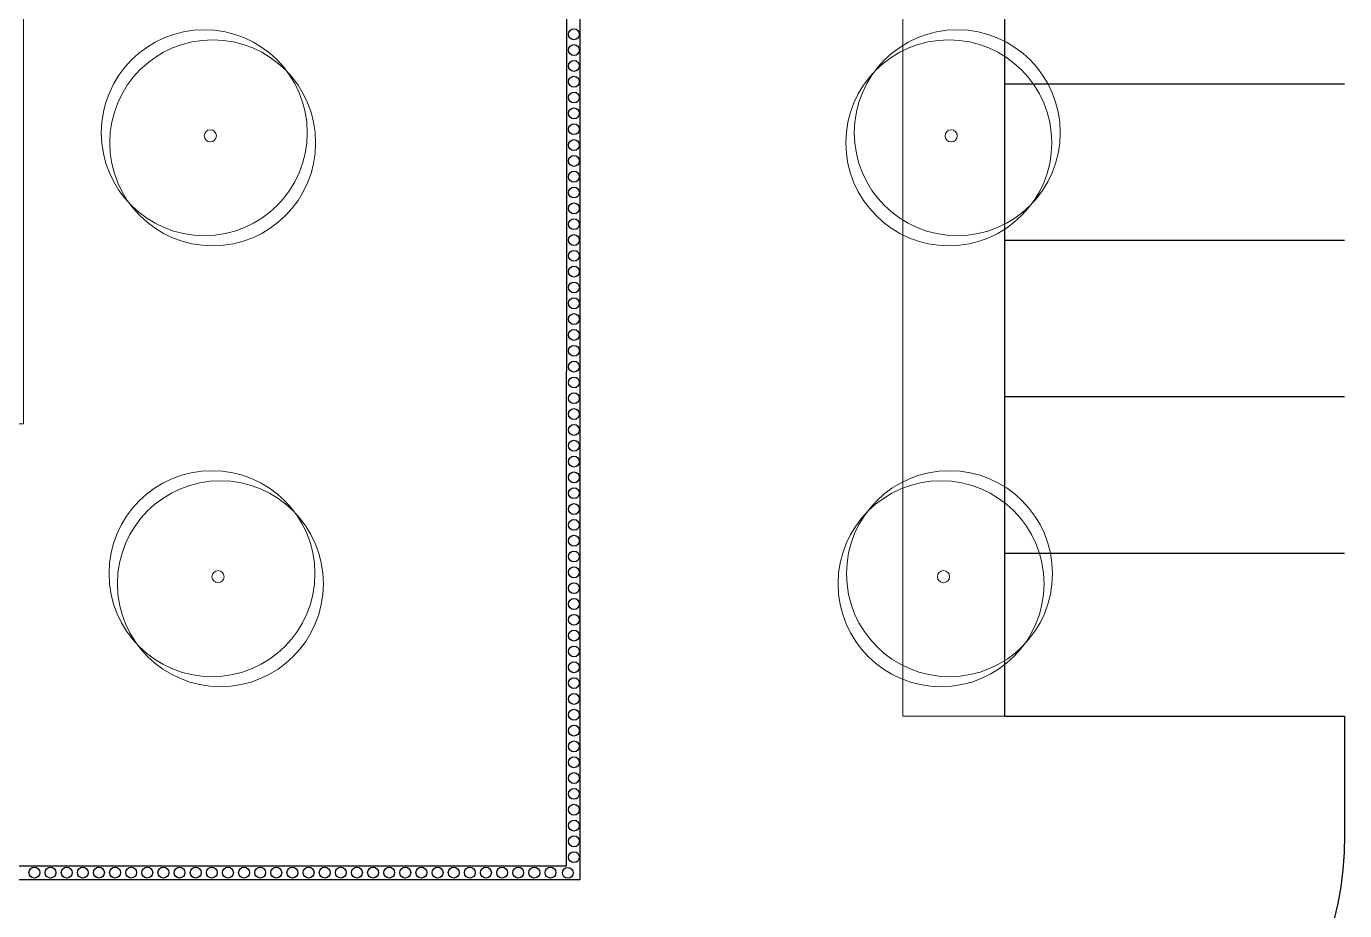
# Model space of a CAD drawing. Header units: metres. Extents: x 0 to 570, y -16 to 122.
# Drawn here: x 395.72 to 415.11, y 10.79 to 23.8 of the extents above; entities that cross this region are included whole.
import ezdxf

# ---------------------------------------------------------------- set-up
doc = ezdxf.new("R2010")
doc.units = ezdxf.units.M
doc.layers.add('ARQ- ARBOLES', color=85, linetype='Continuous', lineweight=13)
doc.layers.add('ARQ-ZONAS VERDES', color=82, linetype='Continuous', lineweight=13)
for name, color, linetype in [('ARQ-MOBILIARIO URBANO', 252, 'Continuous'), ('ARQ-MUROS MAMPOSTERIA', 7, 'Continuous'), ('ARQ-SUELO', 252, 'Continuous')]:
    doc.layers.add(name, color=color, linetype=linetype)

# ---------------------------------------------------------------- blocks, each defined once
blk = doc.blocks.new('ARBOL')
at = {"layer": 'ARQ- ARBOLES'}
for centre, radius in [((128.732, 225.111), 1.515), ((128.856, 224.963), 1.515), ((128.821, 225.067), 0.0892)]:
    blk.add_circle(centre, radius, dxfattribs=at)
blk = doc.blocks.new('reja')
at = {"layer": 'ARQ-MOBILIARIO URBANO'}
for points in [[(87.754, 192.741), (132.442, 192.741), (132.442, 222.043)], [(87.946, 198.441), (87.946, 192.941), (132.242, 192.941), (132.251, 222.043)]]:
    blk.add_lwpolyline(points, dxfattribs=at)
for centre in [(132.353, 205.172), (132.353, 204.939), (132.353, 204.706), (132.353, 204.473), (132.353, 204.241), (132.353, 204.008), (132.353, 203.775), (132.353, 203.542), (132.353, 203.309), (132.353, 203.077), (132.353, 202.844), (132.353, 202.611), (132.353, 202.378), (132.353, 202.145), (132.353, 201.913), (132.353, 201.68), (132.353, 201.447), (132.353, 201.214), (132.353, 200.982), (132.353, 200.749), (132.353, 200.516), (132.353, 200.283), (132.353, 200.05), (132.353, 199.818), (132.353, 199.585), (132.353, 199.352), (132.353, 199.119), (132.353, 198.886), (132.353, 198.654), (132.353, 198.421), (132.353, 198.188), (132.353, 197.955), (132.353, 197.722), (132.353, 197.49), (132.353, 197.257), (132.353, 197.024), (132.353, 196.791), (132.353, 196.559), (132.353, 196.326), (132.353, 196.093), (132.353, 195.86), (132.353, 195.627), (132.353, 195.395), (132.353, 195.162), (132.353, 194.929), (132.353, 194.696), (132.353, 194.463), (132.353, 194.231), (132.353, 193.998), (132.353, 193.765), (132.353, 193.532), (132.353, 193.3), (132.353, 193.067), (124.415, 192.84), (124.652, 192.84), (124.89, 192.84), (125.127, 192.84), (125.364, 192.84), (125.601, 192.84), (125.839, 192.84), (126.076, 192.84), (126.313, 192.84), (126.55, 192.84), (126.788, 192.84), (127.025, 192.84), (127.262, 192.84), (127.499, 192.84), (127.737, 192.84), (127.974, 192.84), (128.211, 192.84), (128.449, 192.84), (128.686, 192.84), (128.923, 192.84), (129.16, 192.84), (129.398, 192.84), (129.635, 192.84), (129.872, 192.84), (130.109, 192.84), (130.347, 192.84), (130.584, 192.84), (130.821, 192.84), (131.058, 192.84), (131.296, 192.84), (131.533, 192.84), (131.77, 192.84), (132.008, 192.84), (132.262, 192.836)]:
    blk.add_circle(centre, 0.08, dxfattribs=at)

msp = doc.modelspace()

# ---------------------------------------------------------------- linework, layer by layer
at = {"layer": 'ARQ-SUELO'}
for points in [[(410.111, 13.65), (410.111, 46.198)], [(410.111, 22.95), (415.111, 22.95)], [(410.111, 20.65), (415.111, 20.65)], [(410.111, 18.35), (415.111, 18.35)], [(410.111, 16.05), (415.111, 16.05)], [(410.111, 13.65), (415.111, 13.65)]]:
    msp.add_lwpolyline(points, dxfattribs=at)
msp.add_lwpolyline([(415.111, 13.65), (415.111, 11.9, -0.414213), (410.111, 6.9), (315.321, 6.9, -0.414213), (310.321, 11.9), (310.321, 13.65)], format="xyb", dxfattribs=at)
at = {"layer": 'ARQ-ZONAS VERDES'}
for points in [[(410.111, 13.65), (408.611, 13.65), (408.611, 32.05), (410.111, 32.05), (410.111, 13.65)], [(403.862, 11.25), (384.274, 11.25), (384.274, 14.75), (385.874, 14.75), (385.874, 13.75), (388.774, 13.75), (388.774, 14.75), (393.774, 14.75), (393.774, 17.95), (395.674, 17.95), (395.674, 24.05), (393.774, 24.051), (393.774, 27.25), (388.774, 27.25), (388.774, 28.25), (385.874, 28.25), (385.874, 31.9), (403.86, 31.9), (403.862, 11.25)]]:
    msp.add_lwpolyline(points, dxfattribs=at)

# ---------------------------------------------------------------- block references
at = {"layer": 'ARQ-MUROS MAMPOSTERIA'}
msp.add_blockref('reja', (271.42, -181.491), dxfattribs=at)
at = {"layer": 'ARQ-ZONAS VERDES'}
for p in [(269.602, -202.879), (269.716, -209.365)]:
    msp.add_blockref('ARBOL', p, dxfattribs=at)
at = {"layer": 'ARQ-ZONAS VERDES', "xscale": -1}
for p in [(538.144, -202.879), (538.03, -209.365)]:
    msp.add_blockref('ARBOL', p, dxfattribs=at)

doc.saveas('drawing.dxf')
